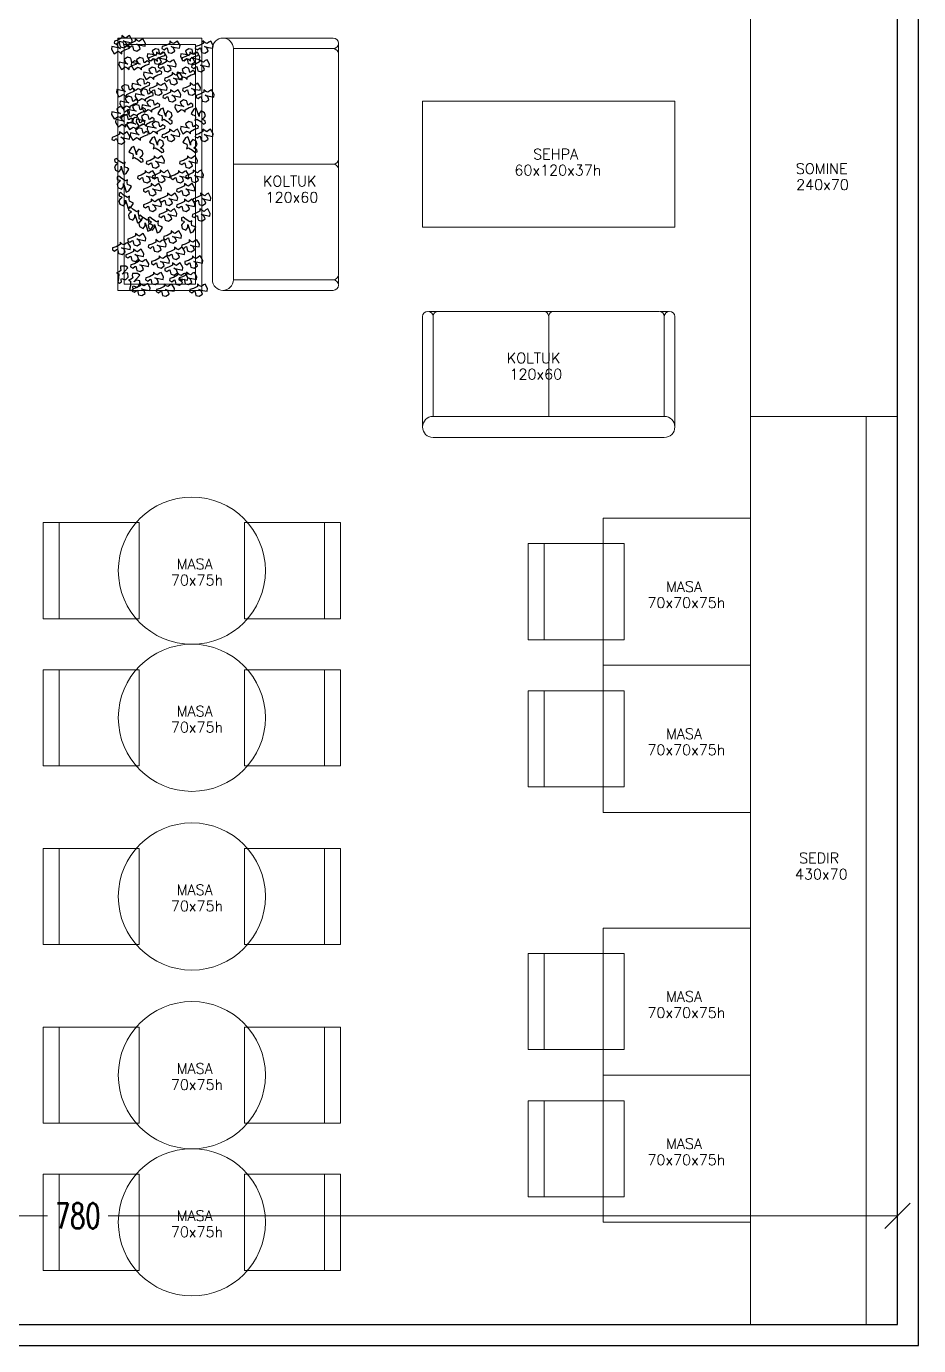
# Model space of a CAD drawing. Header units: centimetres. Extents: x 25718 to 30447, y -4730 to -3356.
# Drawn here: x 29961 to 30385, y -4671 to -4043 of the extents above; entities that cross this region are included whole.
import ezdxf
from ezdxf.enums import TextEntityAlignment as Align

# ---------------------------------------------------------------- set-up
doc = ezdxf.new("R2010")
doc.units = ezdxf.units.CM
doc.header["$PDMODE"] = 34
doc.linetypes.add('DUZ', pattern=[500, 500])
doc.linetypes.add('HIDDEN', pattern=[9.525, 6.35, -3.175])
doc.layers.add('HANE_merdiven', color=3, linetype='Continuous')
doc.layers.add('mn-yazı2', color=11, linetype='Continuous')
doc.layers.add('HANE_tarama2', color=8, linetype='DUZ', lineweight=9)
doc.layers.add('mn-tefris', color=241, linetype='Continuous', lineweight=20)
doc.styles.add('DIM', font='romans.shx', dxfattribs={"width": 0.7})
doc.styles.add('gotic', font='romanstw.shx', dxfattribs={"width": 0.8})
doc.dimstyles.new('iç', dxfattribs={"dimscale": 0.2, "dimtxt": 60, "dimasz": 60, "dimexe": 15, "dimexo": 10, "dimgap": 18, "dimtad": 0, "dimdec": 0, "dimrnd": 0.5, "dimdsep": 46, "dimtxsty": 'DIM', "dimblk": 'OBLIQUE', "dimcen": 6, "dimdle": 1.25, "dimse1": 1, "dimse2": 1, "dimclrd": 256, "dimclrt": 2, "dimadec": 0, "dimazin": 0, "dimtfac": 1, "dimtdec": 0, "dimtix": 1, "dimtmove": 1, "dimatfit": 3, "dimldrblk": 'OBLIQUE', "dimfxl": 1, "dimtolj": 1, "dimlwd": -1, "dimarcsym": 0})

# ---------------------------------------------------------------- blocks, each defined once
blk = doc.blocks.new('_OBLIQUE')
at = {"color": 0, "linetype": 'ByBlock'}
blk.add_line((-0.5, -0.5), (0.5, 0.5), dxfattribs=at)
blk = doc.blocks.new('*D448')
at = {"layer": 'Defpoints', "color": 0, "transparency": 16777216}
for p in [(29594.95, -4608.87), (29594.95, -4660.64), (30374.95, -4660.64)]:
    blk.add_point(p, dxfattribs=at)
at = {"layer": 'HANE_tarama2', "transparency": 16777216}
for p, q in [((29594.7, -4608.87), (29970.55, -4608.87)), ((30375.2, -4608.87), (29999.35, -4608.87))]:
    blk.add_line(p, q, dxfattribs=at)
at = {"layer": 'HANE_tarama2', "transparency": 16777216, "xscale": 12, "yscale": 12, "zscale": 12, "rotation": 180}
blk.add_blockref('_OBLIQUE', (29594.95, -4608.87), dxfattribs=at)
at = {"layer": 'HANE_tarama2', "transparency": 16777216, "xscale": 12, "yscale": 12, "zscale": 12}
blk.add_blockref('_OBLIQUE', (30374.95, -4608.87), dxfattribs=at)
at = {"layer": 'HANE_tarama2', "color": 2, "transparency": 16777216, "insert": (29984.95, -4608.87), "char_height": 12, "attachment_point": 5, "style": 'DIM'}
blk.add_mtext('\\A1;780', dxfattribs=at)
blk = doc.blocks.new('SAND6')
blk.add_line((0.2286, 0.381), (-0.2286, 0.381))
at = {"linetype": 'HIDDEN'}
for p, q in [((-0.2286, 0), (-0.2286, 0.1)), ((0.2286, 0.1), (0.2286, 0)), ((0.2286, 0), (-0.2286, 0))]:
    blk.add_line(p, q, dxfattribs=at)
blk.add_lwpolyline([(0.2286, 0.1), (0.2286, 0.4572), (-0.2286, 0.4572), (-0.2286, 0.1)])
blk = doc.blocks.new('KLT2')
for p, q in [((0.55, -0.05), (-0.55, -0.05)), ((-0.6, -0.625), (-0.6, -0.1)), ((0.6, -0.625), (0.6, -0.1)), ((-0.55, -0.15), (0.55, -0.15)), ((-0.55, -0.625), (-0.55, -0.15)), ((0, -0.625), (0, -0.15)), ((0.55, -0.625), (0.55, -0.15)), ((-0.5304, -0.65), (-0.5694, -0.65)), ((-0.025, -0.65), (-0.525, -0.65)), ((-0.0196, -0.65), (0.0194, -0.65)), ((0.525, -0.65), (0.025, -0.65)), ((0.5696, -0.65), (0.5306, -0.65))]:
    blk.add_line(p, q)
for centre, radius, start, end in [((-0.55, -0.1), 0.05, 90, 270), ((0.55, -0.1), 0.05, 270, 90), ((-0.575, -0.625), 0.025, 180, 0), ((-0.525, -0.625), 0.025, 180, 270), ((-0.025, -0.625), 0.025, 270, 0), ((0.025, -0.625), 0.025, 180, 270.00025), ((0.525, -0.625), 0.025, 270, 0), ((0.575, -0.625), 0.025, 180, 0)]:
    blk.add_arc(centre, radius, start, end)
blk = doc.blocks.new('BRANCHS', base_point=(1.4853, 0.588))
for p, q in [((1.4971, 0.6014), (1.4858, 0.588)), ((1.4858, 0.588), (1.5005, 0.5883)), ((1.5146, 0.6522), (1.4864, 0.6366)), ((1.4864, 0.6366), (1.4921, 0.6254)), ((1.4921, 0.6254), (1.5019, 0.6135)), ((1.5019, 0.6135), (1.4971, 0.6014)), ((1.5005, 0.5883), (1.5139, 0.5633)), ((1.5313, 0.6501), (1.5146, 0.6522)), ((1.5199, 0.5964), (1.5255, 0.6211)), ((1.5292, 0.6122), (1.5199, 0.5964)), ((1.5255, 0.6211), (1.5313, 0.6501)), ((1.5487, 0.6203), (1.5292, 0.6122)), ((1.5482, 0.5759), (1.5568, 0.5791)), ((1.5622, 0.5996), (1.5487, 0.6203)), ((1.5568, 0.5791), (1.5622, 0.5996)), ((1.5139, 0.5633), (1.5211, 0.5412)), ((1.5211, 0.5412), (1.5336, 0.5396)), ((1.5291, 0.572), (1.5482, 0.5759)), ((1.5308, 0.5654), (1.5291, 0.572)), ((1.5407, 0.5536), (1.5308, 0.5654)), ((1.5336, 0.5396), (1.5407, 0.5536))]:
    blk.add_line(p, q)

msp = doc.modelspace()

# ---------------------------------------------------------------- linework, layer by layer
at = {"layer": 'HANE_merdiven'}
for points in [[(29594.95, -4670.64), (30384.95, -4670.64), (30384.95, -3406.64), (28499.95, -3406.64)], [(29594.95, -4660.64), (30374.95, -4660.64), (30374.95, -3416.64), (28499.95, -3416.64)]]:
    msp.add_lwpolyline(points, dxfattribs=at)
at = {"layer": 'mn-tefris'}
for p, q in [((30304.95, -4660.64), (30304.95, -3584.81)), ((30304.95, -4208.64), (30304.95, -4008.64)), ((30374.95, -4228.64), (30304.95, -4228.64)), ((30359.95, -4228.64), (30359.95, -4660.64))]:
    msp.add_line(p, q, dxfattribs=at)
for points in [[(30043.98, -4168.65), (30043.98, -4048.65), (30003.98, -4048.65), (30003.98, -4168.65)], [(30040.98, -4165.65), (30040.98, -4051.65), (30006.98, -4051.65), (30006.98, -4165.65)], [(30268.98, -4138.64), (30268.98, -4078.64), (30148.98, -4078.64), (30148.98, -4138.64)], [(30234.95, -4346.99), (30304.95, -4346.99), (30304.95, -4276.99), (30234.95, -4276.99)], [(30234.95, -4416.99), (30304.95, -4416.99), (30304.95, -4346.99), (30234.95, -4346.99)], [(30234.95, -4541.99), (30304.95, -4541.99), (30304.95, -4471.99), (30234.95, -4471.99)], [(30234.95, -4611.99), (30304.95, -4611.99), (30304.95, -4541.99), (30234.95, -4541.99)]]:
    msp.add_lwpolyline(points, close=True, dxfattribs=at)
for centre in [(30039.23, -4301.99), (30039.23, -4371.99), (30039.23, -4456.99), (30039.23, -4541.99), (30039.23, -4611.99)]:
    msp.add_circle(centre, 35, dxfattribs=at)

# ---------------------------------------------------------------- block references
for p, xscale, yscale, zscale, rotation in [((30005.91, -4047.39), 76.19999999988067, 76.19999999988067, 76.19999999988067, 269.9999999999999), ((30005.92, -4056.2), 76.19999999988067, 76.19999999988067, 76.19999999988067, 90), ((30012.24, -4048.94), 76.19999999988067, 76.19999999988067, 76.19999999988067, 269.9999999999999), ((30022.82, -4059.6), 76.19999999988067, 76.19999999988067, 76.19999999988067, 90), ((30028.69, -4050), 76.19999999988067, 76.19999999988067, 76.19999999988067, 269.9999999999999), ((30038.65, -4059.6), 76.19999999988067, 76.19999999988067, 76.19999999988067, 90), ((30044.52, -4050), 76.19999999988067, 76.19999999988067, 76.19999999988067, 269.9999999999999), ((30009.44, -4063.64), 76.19999999988067, 76.19999999988067, 76.19999999988067, 90), ((30015.31, -4063.76), 76.19999999988067, 76.19999999988067, 76.19999999988067, 90), ((30022.36, -4055.26), 76.19999999988067, 76.19999999988067, 76.19999999988067, 269.9999999999999), ((30026.94, -4058.84), 76.19999999988067, 76.19999999988067, 76.19999999988067, 269.9999999999999), ((30038.19, -4055.26), 76.19999999988067, 76.19999999988067, 76.19999999988067, 269.9999999999999), ((30042.77, -4058.84), 76.19999999988067, 76.19999999988067, 76.19999999988067, 269.9999999999999), ((30021.18, -4068.36), 76.19999999988067, 76.19999999988067, 76.19999999988067, 90), ((30029.87, -4065.03), 76.19999999988067, 76.19999999988067, 76.19999999988067, 269.9999999999999), ((30037.01, -4068.36), 76.19999999988067, 76.19999999988067, 76.19999999988067, 90), ((30008.26, -4076.68), 76.19999999988067, 76.19999999988067, 76.19999999988067, 90), ((30015.54, -4073.84), 76.19999999988067, 76.19999999988067, 76.19999999988067, 90), ((30017.18, -4078.65), 76.19999999988067, 76.19999999988067, 76.19999999988067, 90), ((30022.61, -4069.98), 76.19999999988067, 76.19999999988067, 76.19999999988067, 269.9999999999999), ((30038.44, -4069.98), 76.19999999988067, 76.19999999988067, 76.19999999988067, 269.9999999999999), ((30009.91, -4082.16), 76.19999999988067, 76.19999999988067, 76.19999999988067, 90), ((30020.24, -4083.91), 76.19999999988067, 76.19999999988067, 76.19999999988067, 90), ((30029.08, -4073.19), 76.19999999988067, 76.19999999988067, 76.19999999988067, 269.9999999999999), ((30036.07, -4083.91), 76.19999999988067, 76.19999999988067, 76.19999999988067, 90), ((30044.91, -4073.19), 76.19999999988067, 76.19999999988067, 76.19999999988067, 269.9999999999999), ((30005.92, -4087.2), 76.19999999988067, 76.19999999988067, 76.19999999988067, 90), ((30007.8, -4090.92), 76.19999999988067, 76.19999999988067, 76.19999999988067, 90), ((30013.43, -4086.1), 76.19999999988067, 76.19999999988067, 76.19999999988067, 90), ((30017.65, -4090.71), 76.19999999988067, 76.19999999988067, 76.19999999988067, 90), ((30024.83, -4087.85), 76.20000000008304, 76.20000000008304, 76.20000000008304, 30.00000000006992), ((30040.66, -4087.85), 76.20000000008304, 76.20000000008304, 76.20000000008304, 30.00000000006992), ((30013.19, -4092.24), 76.19999999988067, 76.19999999988067, 76.19999999988067, 90), ((30014.84, -4097.28), 76.19999999988067, 76.19999999988067, 76.19999999988067, 90), ((30022.82, -4094.21), 76.19999999988067, 76.19999999988067, 76.19999999988067, 90), ((30038.65, -4094.21), 76.19999999988067, 76.19999999988067, 76.19999999988067, 90), ((30004.82, -4093.19), 76.19999999988067, 76.19999999988067, 76.19999999988067, 269.9999999999999), ((30020.84, -4101.43), 76.20000000008304, 76.20000000008304, 76.20000000008304, 30.00000000006992), ((30028.63, -4091.95), 76.19999999988067, 76.19999999988067, 76.19999999988067, 269.9999999999999), ((30036.68, -4101.43), 76.20000000008304, 76.20000000008304, 76.20000000008304, 30.00000000006992), ((30044.46, -4091.95), 76.19999999988067, 76.19999999988067, 76.19999999988067, 269.9999999999999), ((30010.99, -4106.03), 76.20000000008304, 76.20000000008304, 76.20000000008304, 30.00000000006992), ((30007.49, -4107.71), 76.20000000008302, 76.20000000008302, 76.20000000008302, 210.00000000007), ((30021.25, -4104.64), 76.19999999988067, 76.19999999988067, 76.19999999988067, 269.9999999999999), ((30037.08, -4104.64), 76.19999999988067, 76.19999999988067, 76.19999999988067, 269.9999999999999), ((30008.67, -4116.03), 76.20000000008302, 76.20000000008302, 76.20000000008302, 210.00000000007), ((30017.02, -4111.65), 76.19999999988067, 76.19999999988067, 76.19999999988067, 269.9999999999999), ((30024.07, -4111.43), 76.19999999988067, 76.19999999988067, 76.19999999988067, 269.9999999999999), ((30032.86, -4111.65), 76.19999999988067, 76.19999999988067, 76.19999999988067, 269.9999999999999), ((30039.9, -4111.43), 76.19999999988067, 76.19999999988067, 76.19999999988067, 269.9999999999999), ((30009.61, -4123.91), 76.20000000008302, 76.20000000008302, 76.20000000008302, 210.00000000007), ((30019.84, -4117.78), 76.19999999988067, 76.19999999988067, 76.19999999988067, 269.9999999999999), ((30027.58, -4122.38), 76.19999999988067, 76.19999999988067, 76.19999999988067, 269.9999999999999), ((30035.67, -4117.78), 76.19999999988067, 76.19999999988067, 76.19999999988067, 269.9999999999999), ((30043.41, -4122.38), 76.19999999988067, 76.19999999988067, 76.19999999988067, 269.9999999999999), ((30014.07, -4130.71), 76.20000000008302, 76.20000000008302, 76.20000000008302, 210.00000000007), ((30019.84, -4125.23), 76.19999999988067, 76.19999999988067, 76.19999999988067, 269.9999999999999), ((30035.67, -4125.23), 76.19999999988067, 76.19999999988067, 76.19999999988067, 269.9999999999999), ((30018.99, -4134.65), 76.20000000008302, 76.20000000008302, 76.20000000008302, 210.00000000007), ((30023.45, -4135.52), 76.20000000008302, 76.20000000008302, 76.20000000008302, 210.00000000007), ((30027.23, -4129.81), 76.19999999988067, 76.19999999988067, 76.19999999988067, 269.9999999999999), ((30039.29, -4135.52), 76.20000000008302, 76.20000000008302, 76.20000000008302, 210.00000000007), ((30043.06, -4129.81), 76.19999999988067, 76.19999999988067, 76.19999999988067, 269.9999999999999), ((30012.38, -4141.57), 76.19999999988067, 76.19999999988067, 76.19999999988067, 269.9999999999999), ((30029.39, -4140.33), 76.19999999988067, 76.19999999988067, 76.19999999988067, 269.9999999999999), ((30005.11, -4145.73), 76.19999999988067, 76.19999999988067, 76.19999999988067, 269.9999999999999), ((30022.11, -4144.5), 76.19999999988067, 76.19999999988067, 76.19999999988067, 269.9999999999999), ((30030.94, -4148.07), 76.19999999988067, 76.19999999988067, 76.19999999988067, 269.9999999999999), ((30037.95, -4144.5), 76.19999999988067, 76.19999999988067, 76.19999999988067, 269.9999999999999), ((30011.45, -4149.02), 76.19999999988067, 76.19999999988067, 76.19999999988067, 269.9999999999999), ((30013.79, -4153.84), 76.19999999988067, 76.19999999988067, 76.19999999988067, 269.9999999999999), ((30023.66, -4152.23), 76.19999999988067, 76.19999999988067, 76.19999999988067, 269.9999999999999), ((30039.49, -4152.23), 76.19999999988067, 76.19999999988067, 76.19999999988067, 269.9999999999999), ((30003.4, -4160.26), 76.20000000008307, 76.20000000008307, 76.20000000008307, 329.9999999999299), ((30009.03, -4163.77), 76.20000000008307, 76.20000000008307, 76.20000000008307, 329.9999999999299), ((30020.9, -4160.03), 76.19999999988067, 76.19999999988067, 76.19999999988067, 269.9999999999999), ((30030, -4155.52), 76.19999999988067, 76.19999999988067, 76.19999999988067, 269.9999999999999), ((30032.34, -4160.34), 76.19999999988067, 76.19999999988067, 76.19999999988067, 269.9999999999999), ((30036.73, -4160.03), 76.19999999988067, 76.19999999988067, 76.19999999988067, 269.9999999999999), ((30014.57, -4165.29), 76.19999999988067, 76.19999999988067, 76.19999999988067, 269.9999999999999), ((30026.01, -4165.59), 76.19999999988067, 76.19999999988067, 76.19999999988067, 269.9999999999999), ((30041.84, -4165.59), 76.19999999988067, 76.19999999988067, 76.19999999988067, 269.9999999999999)]:
    msp.add_blockref('BRANCHS', p, dxfattribs=dict(xscale=xscale, yscale=yscale, zscale=zscale, rotation=rotation))
at = {"layer": 'mn-tefris', "yscale": 100, "zscale": 100}
for name, p, xscale, rotation in [('KLT2', (30043.98, -4108.65), -100, 90), ('KLT2', (30208.98, -4243.64), 100, 180), ('SAND6', (30014.23, -4301.99), 100, 90), ('SAND6', (30064.23, -4301.99), -100, 270), ('SAND6', (30244.95, -4311.99), 100, 90), ('SAND6', (30014.23, -4371.99), 100, 90), ('SAND6', (30064.23, -4371.99), -100, 270), ('SAND6', (30244.95, -4381.99), 100, 90), ('SAND6', (30014.23, -4456.99), 100, 90), ('SAND6', (30064.23, -4456.99), -100, 270), ('SAND6', (30244.95, -4506.99), 100, 90), ('SAND6', (30014.23, -4541.99), 100, 90), ('SAND6', (30064.23, -4541.99), -100, 270), ('SAND6', (30244.95, -4576.99), 100, 90), ('SAND6', (30014.23, -4611.99), 100, 90), ('SAND6', (30064.23, -4611.99), -100, 270)]:
    msp.add_blockref(name, p, dxfattribs=dict(at, xscale=xscale, rotation=rotation))

# ---------------------------------------------------------------- texts
at = {"layer": 'mn-yazı2', "style": 'gotic'}
for s, p in [('SEHPA', (30212.28, -4103.86)), ('60x120x37h', (30213.35, -4111.52)), ('SOMINE', (30338.87, -4110.74)), ('KOLTUK', (30085.78, -4116.73)), ('240x70', (30339.22, -4118.4)), ('120x60', (30086.85, -4124.39)), ('KOLTUK', (30201.8, -4200.87)), ('120x60', (30202.87, -4208.53)), ('MASA', (30040.59, -4298.82)), ('70x75h', (30041.67, -4306.48)), ('MASA', (30273.37, -4309.58)), ('70x70x75h', (30274.44, -4317.24)), ('MASA', (30040.59, -4368.82)), ('70x75h', (30041.67, -4376.48)), ('MASA', (30273.37, -4379.58)), ('70x70x75h', (30274.44, -4387.24)), ('SEDIR', (30337.59, -4438.69)), ('430x70', (30338.67, -4446.35)), ('MASA', (30040.59, -4453.82)), ('70x75h', (30041.67, -4461.48)), ('MASA', (30273.37, -4504.58)), ('70x70x75h', (30274.44, -4512.24)), ('MASA', (30040.59, -4538.82)), ('70x75h', (30041.67, -4546.48)), ('MASA', (30273.37, -4574.58)), ('70x70x75h', (30274.44, -4582.24)), ('MASA', (30040.59, -4608.82)), ('70x75h', (30041.67, -4616.48))]:
    msp.add_text(s, height=5, dxfattribs=at).set_placement(p, align=Align.MIDDLE)

# ---------------------------------------------------------------- dimensions: what is measured, and where the dimension line sits
at = {"layer": 'HANE_tarama2'}
dim = msp.add_linear_dim(base=(29594.95, -4608.87), p1=(30374.95, -4660.64), p2=(29594.95, -4660.64), angle=180, dimstyle='iç', dxfattribs=at)
dim.commit()
dim.dimension.update_dxf_attribs({"geometry": '*D448', "text_midpoint": (29984.95, -4608.87)})

doc.saveas('drawing.dxf')
